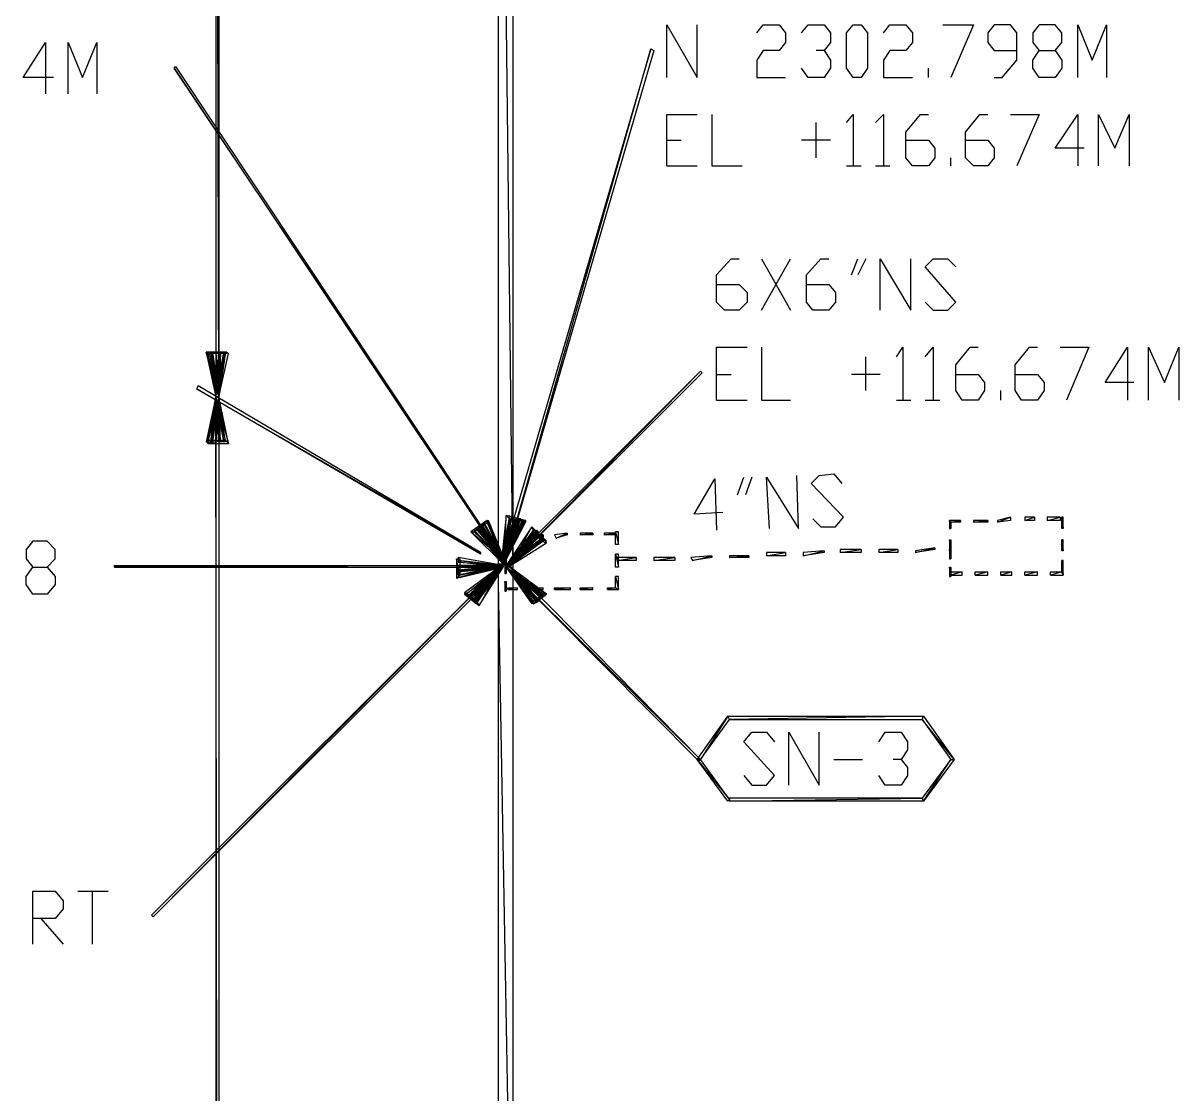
# Model space of a CAD drawing. Header units: millimetres. Extents: x 0 to 741, y 31 to 702.
# Drawn here: x 251.4 to 337.8, y 368.9 to 448.9 of the extents above; entities that cross this region are included whole.
import ezdxf

# ---------------------------------------------------------------- set-up
doc = ezdxf.new("R2010")
doc.units = ezdxf.units.MM
doc.layers.add('DIAGRAM', color=4, linetype='Continuous')

msp = doc.modelspace()

# ---------------------------------------------------------------- linework, layer by layer
at = {"layer": 'DIAGRAM'}
for p, q in [((266.044, 420.98), (265.804, 520.34)), ((265.804, 520.34), (265.804, 420.98)), ((266.044, 420.98), (265.804, 520.34)), ((266.044, 520.34), (266.044, 420.98)), ((288.004, 408.5), (286.924, 502.34)), ((286.924, 502.34), (286.924, 408.5)), ((288.004, 408.5), (286.924, 502.34)), ((288.004, 502.34), (288.004, 408.5)), ((299.524, 444.86), (299.524, 448.82)), ((299.524, 448.82), (301.804, 444.86)), ((301.804, 444.86), (301.804, 448.82)), ((306.244, 448.22), (306.724, 448.82)), ((306.724, 448.82), (307.924, 448.82)), ((307.924, 448.82), (308.404, 448.22)), ((309.604, 448.22), (310.084, 448.82)), ((310.084, 448.82), (311.284, 448.82)), ((311.284, 448.82), (311.764, 448.22)), ((312.964, 448.22), (313.444, 448.82)), ((313.444, 448.82), (314.044, 448.82)), ((314.044, 448.82), (314.524, 448.22)), ((315.724, 448.22), (316.204, 448.82)), ((316.204, 448.82), (317.404, 448.82)), ((317.404, 448.82), (317.884, 448.22)), ((320.164, 448.82), (322.444, 448.82)), ((322.444, 448.82), (320.764, 444.86)), ((324.004, 448.82), (323.524, 448.22)), ((325.204, 448.82), (324.004, 448.82)), ((325.684, 448.22), (325.204, 448.82)), ((327.364, 448.82), (326.884, 448.22)), ((328.564, 448.82), (327.364, 448.82)), ((329.044, 448.22), (328.564, 448.82)), ((330.244, 444.86), (330.244, 448.82)), ((330.244, 448.82), (331.324, 446.18)), ((331.324, 446.18), (332.404, 448.82)), ((332.404, 448.82), (332.404, 444.86)), ((308.404, 448.22), (308.404, 447.5)), ((311.764, 448.22), (311.764, 447.5)), ((312.964, 445.58), (312.964, 448.22)), ((314.524, 448.22), (314.524, 445.58)), ((317.884, 448.22), (317.884, 447.5)), ((323.524, 448.22), (323.524, 447.5)), ((325.684, 446.18), (325.684, 448.22)), ((326.884, 448.22), (326.884, 447.5)), ((329.044, 447.5), (329.044, 448.22)), ((251.404, 444.86), (253.084, 447.5)), ((253.084, 447.5), (253.084, 443.66)), ((254.764, 443.66), (254.764, 447.5)), ((254.764, 447.5), (255.844, 444.86)), ((255.844, 444.86), (256.924, 447.5)), ((256.924, 447.5), (256.924, 443.66)), ((298.324, 447.02), (287.164, 408.74)), ((287.404, 408.62), (298.324, 447.02)), ((287.404, 408.62), (298.324, 447.02)), ((298.564, 446.9), (287.404, 408.62)), ((298.324, 447.02), (298.564, 446.9)), ((306.724, 446.9), (306.244, 446.18)), ((307.924, 446.9), (306.724, 446.9)), ((308.404, 447.5), (307.924, 446.9)), ((311.284, 446.9), (310.684, 446.9)), ((311.764, 447.5), (311.284, 446.9)), ((311.284, 446.9), (311.764, 446.18)), ((316.204, 446.9), (315.724, 446.18)), ((317.404, 446.9), (316.204, 446.9)), ((317.884, 447.5), (317.404, 446.9)), ((323.524, 447.5), (324.004, 446.9)), ((324.004, 446.9), (325.684, 446.9)), ((326.884, 447.5), (327.364, 446.9)), ((326.884, 446.18), (327.364, 446.9)), ((327.364, 446.9), (328.564, 446.9)), ((328.564, 446.9), (329.044, 447.5)), ((328.564, 446.9), (329.044, 446.18)), ((306.244, 446.18), (306.244, 444.86)), ((311.764, 446.18), (311.764, 445.58)), ((315.724, 446.18), (315.724, 444.86)), ((324.604, 444.86), (325.684, 446.18)), ((326.884, 445.58), (326.884, 446.18)), ((329.044, 446.18), (329.044, 445.58)), ((262.684, 445.58), (262.804, 445.7)), ((287.524, 408.5), (262.684, 445.58)), ((262.684, 445.58), (287.404, 408.5)), ((287.524, 408.5), (262.684, 445.58)), ((262.804, 445.7), (287.524, 408.5)), ((310.084, 444.86), (309.604, 445.58)), ((311.764, 445.58), (311.284, 444.86)), ((313.444, 444.86), (312.964, 445.58)), ((314.524, 445.58), (314.044, 444.86)), ((319.084, 444.86), (319.084, 445.58)), ((327.364, 444.86), (326.884, 445.58)), ((329.044, 445.58), (328.564, 444.86)), ((253.684, 444.86), (251.404, 444.86)), ((306.244, 444.86), (308.404, 444.86)), ((311.284, 444.86), (310.084, 444.86)), ((314.044, 444.86), (313.444, 444.86)), ((315.724, 444.86), (317.884, 444.86)), ((324.004, 444.86), (324.604, 444.86)), ((328.564, 444.86), (327.364, 444.86)), ((299.524, 438.26), (299.524, 442.1)), ((299.524, 442.1), (301.804, 442.1)), ((302.884, 442.1), (302.884, 438.26)), ((312.964, 441.5), (313.444, 442.1)), ((313.444, 442.1), (313.444, 438.26)), ((315.124, 441.5), (315.724, 442.1)), ((315.724, 442.1), (315.724, 438.26)), ((317.404, 440.78), (318.484, 442.1)), ((318.484, 442.1), (319.084, 442.1)), ((321.844, 440.78), (322.924, 442.1)), ((322.924, 442.1), (323.524, 442.1)), ((325.204, 442.1), (327.364, 442.1)), ((327.364, 442.1), (325.684, 438.26)), ((328.564, 439.58), (330.244, 442.1)), ((330.244, 442.1), (330.244, 438.26)), ((331.804, 438.26), (331.804, 442.1)), ((331.804, 442.1), (333.004, 439.58)), ((333.004, 439.58), (334.084, 442.1)), ((334.084, 442.1), (334.084, 438.26)), ((310.684, 438.86), (310.684, 441.5)), ((317.404, 438.86), (317.404, 440.78)), ((321.844, 438.86), (321.844, 440.78)), ((299.524, 440.18), (300.604, 440.18)), ((311.764, 440.18), (309.604, 440.18)), ((317.404, 440.18), (319.084, 440.18)), ((319.084, 440.18), (319.564, 439.58)), ((321.844, 440.18), (323.524, 440.18)), ((323.524, 440.18), (324.004, 439.58)), ((319.564, 439.58), (319.564, 438.86)), ((324.004, 439.58), (324.004, 438.86)), ((330.724, 439.58), (328.564, 439.58)), ((299.524, 438.26), (301.804, 438.26)), ((302.884, 438.26), (305.164, 438.26)), ((312.964, 438.26), (314.044, 438.26)), ((315.124, 438.26), (316.204, 438.26)), ((317.884, 438.26), (317.404, 438.86)), ((319.084, 438.26), (317.884, 438.26)), ((319.564, 438.86), (319.084, 438.26)), ((320.764, 438.26), (320.764, 438.86)), ((322.444, 438.26), (321.844, 438.86)), ((323.524, 438.26), (322.444, 438.26)), ((324.004, 438.86), (323.524, 438.26)), ((303.244, 430.1), (304.324, 431.3)), ((304.324, 431.3), (304.924, 431.3)), ((306.604, 427.46), (308.764, 431.3)), ((306.604, 431.3), (308.764, 427.46)), ((309.964, 430.1), (311.044, 431.3)), ((311.044, 431.3), (311.644, 431.3)), ((313.324, 430.1), (313.804, 431.3)), ((314.404, 431.3), (313.804, 430.1)), ((315.484, 427.46), (315.484, 431.3)), ((315.484, 431.3), (317.764, 427.46)), ((317.764, 427.46), (317.764, 431.3)), ((318.844, 430.7), (319.444, 431.3)), ((319.444, 431.3), (320.524, 431.3)), ((320.524, 431.3), (321.124, 430.7)), ((321.124, 428.06), (318.844, 430.7)), ((303.244, 428.06), (303.244, 430.1)), ((309.964, 428.06), (309.964, 430.1)), ((303.244, 429.38), (304.924, 429.38)), ((304.924, 429.38), (305.524, 428.78)), ((305.524, 428.78), (305.524, 428.06)), ((309.964, 429.38), (311.644, 429.38)), ((311.644, 429.38), (312.124, 428.78)), ((312.124, 428.78), (312.124, 428.06)), ((303.844, 427.46), (303.244, 428.06)), ((305.524, 428.06), (304.924, 427.46)), ((310.444, 427.46), (309.964, 428.06)), ((312.124, 428.06), (311.644, 427.46)), ((318.844, 428.06), (319.444, 427.46)), ((320.524, 427.46), (321.124, 428.06)), ((304.924, 427.46), (303.844, 427.46)), ((311.644, 427.46), (310.444, 427.46)), ((319.444, 427.46), (320.524, 427.46)), ((266.044, 420.98), (265.084, 424.34)), ((265.084, 424.34), (265.804, 420.98)), ((266.044, 420.98), (265.084, 424.34)), ((265.084, 424.34), (265.324, 424.22)), ((265.084, 424.34), (265.324, 424.22)), ((266.644, 424.34), (265.084, 424.34)), ((265.204, 424.22), (265.444, 424.34)), ((265.324, 424.22), (266.644, 424.34)), ((265.324, 424.22), (266.644, 424.34)), ((265.444, 424.34), (266.044, 420.98)), ((266.044, 420.98), (265.444, 424.34)), ((265.444, 424.34), (265.804, 420.98)), ((266.044, 420.98), (265.444, 424.34)), ((265.444, 424.34), (265.564, 424.34)), ((265.564, 424.34), (266.044, 420.98)), ((266.044, 420.98), (265.564, 424.34)), ((265.564, 424.34), (265.804, 420.98)), ((266.044, 420.98), (265.564, 424.34)), ((265.564, 424.34), (265.804, 424.34)), ((265.804, 420.98), (266.524, 424.34)), ((265.804, 420.98), (266.404, 424.34)), ((265.804, 420.98), (266.164, 424.34)), ((265.804, 420.98), (266.044, 424.34)), ((265.804, 424.34), (266.044, 420.98)), ((266.524, 424.34), (266.044, 420.98)), ((266.524, 424.34), (266.044, 420.98)), ((266.404, 424.34), (266.044, 420.98)), ((266.404, 424.34), (266.044, 420.98)), ((266.164, 424.34), (266.044, 420.98)), ((266.044, 420.98), (266.404, 424.34)), ((266.164, 424.34), (266.044, 420.98)), ((266.164, 424.34), (266.044, 424.34)), ((266.044, 424.34), (266.044, 420.98)), ((266.044, 420.98), (266.164, 424.34)), ((266.044, 424.34), (266.044, 420.98)), ((266.404, 424.34), (266.164, 424.34)), ((266.524, 424.22), (266.404, 424.34)), ((266.764, 424.22), (266.524, 424.34)), ((266.644, 424.34), (266.644, 424.22)), ((303.244, 420.74), (303.244, 424.7)), ((303.244, 424.7), (305.524, 424.7)), ((306.604, 424.7), (306.604, 420.74)), ((316.684, 423.98), (317.164, 424.7)), ((317.164, 424.7), (317.164, 420.74)), ((318.844, 423.98), (319.444, 424.7)), ((319.444, 424.7), (319.444, 420.74)), ((321.124, 423.38), (322.204, 424.7)), ((322.204, 424.7), (322.804, 424.7)), ((325.564, 423.38), (326.644, 424.7)), ((326.644, 424.7), (327.244, 424.7)), ((328.924, 424.7), (331.084, 424.7)), ((331.084, 424.7), (329.404, 420.74)), ((332.284, 422.06), (333.964, 424.7)), ((333.964, 424.7), (333.964, 420.74)), ((335.524, 420.74), (335.524, 424.7)), ((335.524, 424.7), (336.724, 422.06)), ((336.724, 422.06), (337.804, 424.7)), ((337.804, 424.7), (337.804, 420.74)), ((266.044, 420.98), (265.204, 424.22)), ((265.204, 424.22), (265.804, 420.98)), ((266.044, 420.98), (265.204, 424.22)), ((265.324, 424.22), (266.044, 420.98)), ((266.644, 424.22), (265.324, 424.22)), ((266.044, 420.98), (266.764, 424.22)), ((266.044, 420.98), (266.524, 424.22)), ((314.404, 421.46), (314.404, 423.98)), ((321.124, 421.46), (321.124, 423.38)), ((325.564, 421.46), (325.564, 423.38)), ((302.044, 422.9), (287.524, 408.38)), ((287.644, 408.26), (302.044, 422.9)), ((287.644, 408.26), (302.044, 422.9)), ((302.164, 422.78), (287.644, 408.26)), ((302.044, 422.9), (302.164, 422.78)), ((303.244, 422.66), (304.324, 422.66)), ((315.484, 422.66), (313.324, 422.66)), ((321.124, 422.66), (322.804, 422.66)), ((322.804, 422.66), (323.284, 422.06)), ((325.564, 422.66), (327.244, 422.66)), ((327.244, 422.66), (327.724, 422.06)), ((264.484, 421.82), (264.364, 421.58)), ((285.604, 409.34), (264.484, 421.82)), ((323.284, 422.06), (323.284, 421.46)), ((327.724, 422.06), (327.724, 421.46)), ((334.444, 422.06), (332.284, 422.06)), ((264.364, 421.58), (285.604, 409.34)), ((264.364, 421.58), (285.604, 409.34)), ((285.604, 409.22), (264.364, 421.58)), ((265.804, 420.98), (265.084, 417.62)), ((265.204, 417.62), (265.804, 420.98)), ((265.204, 417.62), (265.804, 420.98)), ((266.044, 420.98), (265.204, 417.62)), ((265.804, 420.98), (265.204, 417.62)), ((265.444, 417.62), (265.804, 420.98)), ((265.444, 417.62), (265.804, 420.98)), ((266.044, 420.98), (265.444, 417.62)), ((265.804, 420.98), (265.444, 417.62)), ((265.564, 417.62), (265.804, 420.98)), ((265.564, 417.62), (265.804, 420.98)), ((266.044, 420.98), (265.564, 417.62)), ((265.804, 420.98), (265.564, 417.62)), ((265.804, 420.98), (266.044, 420.98)), ((266.044, 420.98), (265.804, 420.98)), ((265.804, 420.98), (266.764, 417.5)), ((265.804, 420.98), (266.764, 417.5)), ((266.524, 417.74), (265.804, 420.98)), ((265.804, 420.98), (266.044, 420.98)), ((266.044, 420.98), (265.804, 420.98)), ((265.804, 420.98), (266.524, 417.62)), ((265.804, 420.98), (266.524, 417.62)), ((266.404, 417.62), (265.804, 420.98)), ((265.804, 420.98), (266.044, 420.98)), ((266.044, 420.98), (265.804, 420.98)), ((265.804, 420.98), (266.404, 417.62)), ((265.804, 420.98), (266.404, 417.62)), ((266.164, 417.62), (265.804, 420.98)), ((265.804, 417.62), (265.804, 420.98)), ((265.804, 417.62), (265.804, 420.98)), ((265.804, 420.98), (266.044, 420.98)), ((266.044, 420.98), (265.804, 417.62)), ((266.044, 420.98), (265.804, 420.98)), ((265.804, 420.98), (266.164, 417.62)), ((265.804, 420.98), (266.164, 417.62)), ((266.044, 417.62), (265.804, 420.98)), ((266.044, 260.18), (265.804, 420.98)), ((265.804, 420.98), (265.804, 260.18)), ((266.044, 260.18), (265.804, 420.98)), ((265.804, 420.98), (266.044, 420.98)), ((266.044, 420.98), (265.804, 420.98)), ((265.804, 420.98), (266.044, 420.98)), ((266.044, 420.98), (265.804, 420.98)), ((265.804, 420.98), (266.044, 420.98)), ((266.044, 420.98), (265.804, 420.98)), ((265.804, 420.98), (266.044, 420.98)), ((266.044, 420.98), (265.804, 420.98)), ((265.804, 420.98), (266.044, 420.98)), ((265.804, 420.98), (266.044, 420.98)), ((266.764, 417.5), (266.044, 420.98)), ((266.524, 417.62), (266.044, 420.98)), ((266.404, 417.62), (266.044, 420.98)), ((266.164, 417.62), (266.044, 420.98)), ((266.044, 420.98), (266.044, 260.18)), ((321.604, 420.74), (321.124, 421.46)), ((323.284, 421.46), (322.804, 420.74)), ((324.484, 420.74), (324.484, 421.46)), ((326.044, 420.74), (325.564, 421.46)), ((327.724, 421.46), (327.244, 420.74)), ((303.244, 420.74), (305.524, 420.74)), ((306.604, 420.74), (308.764, 420.74)), ((316.684, 420.74), (317.764, 420.74)), ((318.844, 420.74), (319.924, 420.74)), ((322.804, 420.74), (321.604, 420.74)), ((327.244, 420.74), (326.044, 420.74)), ((265.084, 417.62), (265.204, 417.62)), ((266.524, 417.74), (265.204, 417.5)), ((266.524, 417.74), (265.204, 417.5)), ((265.204, 417.5), (265.204, 417.74)), ((265.204, 417.74), (266.524, 417.74)), ((265.204, 417.62), (265.444, 417.62)), ((265.204, 417.5), (266.764, 417.5)), ((265.444, 417.62), (265.564, 417.62)), ((265.564, 417.62), (265.804, 417.62)), ((266.164, 417.62), (266.044, 417.62)), ((266.404, 417.62), (266.164, 417.62)), ((266.524, 417.62), (266.404, 417.62)), ((266.764, 417.5), (266.524, 417.74)), ((266.764, 417.5), (266.524, 417.74)), ((301.564, 412.22), (303.124, 414.86)), ((303.124, 414.86), (303.244, 411.02)), ((304.804, 413.66), (305.284, 414.98)), ((305.884, 414.98), (305.404, 413.66)), ((307.204, 411.14), (306.964, 414.98)), ((306.964, 414.98), (309.364, 411.14)), ((309.364, 411.14), (309.244, 415.1)), ((310.324, 414.5), (310.924, 415.1)), ((310.924, 415.1), (312.004, 415.22)), ((312.004, 415.22), (312.604, 414.5)), ((312.724, 411.98), (310.324, 414.5)), ((303.724, 412.34), (301.564, 412.22)), ((286.084, 411.74), (284.884, 410.9)), ((285.124, 410.9), (286.084, 411.74)), ((285.124, 410.9), (286.084, 411.74)), ((286.204, 411.62), (285.124, 410.9)), ((285.844, 411.5), (285.724, 411.38)), ((285.724, 411.38), (287.524, 408.5)), ((285.724, 411.38), (287.524, 408.5)), ((287.404, 408.5), (285.724, 411.38)), ((286.084, 411.74), (285.844, 411.62)), ((285.844, 411.62), (287.524, 408.5)), ((285.844, 411.62), (287.524, 408.5)), ((287.404, 408.5), (285.844, 411.62)), ((287.524, 408.5), (285.844, 411.5)), ((286.204, 411.74), (286.084, 411.62)), ((286.084, 411.74), (286.204, 411.62)), ((286.204, 411.74), (286.084, 411.62)), ((287.524, 408.5), (286.084, 411.74)), ((286.084, 411.62), (287.524, 408.5)), ((286.084, 411.62), (287.524, 408.5)), ((287.404, 408.5), (286.084, 411.62)), ((286.084, 411.62), (287.524, 408.5)), ((286.084, 411.62), (287.524, 408.5)), ((287.404, 408.5), (286.084, 411.62)), ((287.524, 408.5), (286.204, 411.74)), ((287.524, 408.5), (286.204, 411.74)), ((287.524, 412.1), (287.164, 408.74)), ((287.764, 412.1), (287.164, 408.74)), ((287.764, 412.1), (287.164, 408.74)), ((287.164, 408.74), (288.484, 411.86)), ((287.164, 408.74), (288.244, 411.86)), ((287.884, 411.86), (287.164, 408.74)), ((287.164, 408.74), (288.844, 411.74)), ((287.164, 408.74), (288.724, 411.74)), ((287.404, 408.62), (287.524, 412.1)), ((287.404, 408.62), (287.524, 412.1)), ((287.404, 408.62), (287.764, 412.1)), ((287.404, 408.62), (287.764, 412.1)), ((287.404, 408.62), (287.764, 412.1)), ((287.404, 408.62), (287.764, 412.1)), ((287.884, 411.98), (287.404, 408.62)), ((287.884, 411.98), (287.404, 408.62)), ((287.764, 411.86), (287.404, 408.62)), ((288.484, 411.86), (287.404, 408.62)), ((287.404, 408.62), (288.604, 411.86)), ((288.484, 411.86), (287.404, 408.62)), ((288.244, 411.86), (287.404, 408.62)), ((287.404, 408.62), (288.484, 411.86)), ((288.244, 411.86), (287.404, 408.62)), ((287.404, 408.62), (287.884, 411.86)), ((287.404, 408.62), (287.884, 411.86)), ((288.124, 411.86), (287.404, 408.62)), ((288.844, 411.74), (287.404, 408.62)), ((288.844, 411.74), (287.404, 408.62)), ((288.724, 411.74), (287.404, 408.62)), ((288.724, 411.74), (287.404, 408.62)), ((287.404, 408.62), (288.964, 411.62)), ((287.404, 408.62), (288.844, 411.62)), ((287.524, 412.1), (287.764, 411.86)), ((287.524, 412.1), (287.764, 411.86)), ((288.964, 411.74), (287.524, 412.1)), ((287.764, 412.1), (287.884, 411.98)), ((287.764, 412.1), (287.884, 411.98)), ((287.764, 411.86), (288.964, 411.74)), ((287.764, 411.86), (288.964, 411.74)), ((288.964, 411.62), (287.764, 411.86)), ((287.884, 411.86), (288.124, 411.86)), ((288.484, 411.86), (288.244, 411.86)), ((288.604, 411.86), (288.484, 411.86)), ((288.844, 411.62), (288.724, 411.74)), ((288.964, 411.62), (288.844, 411.74)), ((288.964, 411.74), (288.964, 411.62)), ((310.444, 411.86), (311.044, 411.26)), ((312.124, 411.26), (312.724, 411.98)), ((320.764, 411.14), (320.644, 411.74)), ((320.644, 411.74), (320.644, 411.14)), ((320.764, 411.14), (320.644, 411.74)), ((320.644, 411.74), (320.764, 411.62)), ((320.644, 411.74), (320.764, 411.62)), ((321.484, 411.74), (320.644, 411.74)), ((320.764, 411.62), (321.484, 411.74)), ((320.764, 411.62), (321.484, 411.74)), ((320.764, 411.62), (320.764, 411.14)), ((321.484, 411.62), (320.764, 411.62)), ((321.484, 411.74), (321.484, 411.62)), ((322.444, 411.74), (322.444, 411.62)), ((322.444, 411.62), (323.524, 411.74)), ((323.524, 411.74), (322.444, 411.74)), ((322.444, 411.62), (323.524, 411.74)), ((323.524, 411.62), (322.444, 411.62)), ((323.524, 411.74), (323.524, 411.62)), ((324.244, 411.62), (325.204, 411.98)), ((325.204, 411.98), (324.244, 411.74)), ((324.244, 411.62), (325.204, 411.98)), ((324.244, 411.74), (324.244, 411.62)), ((325.204, 411.74), (324.244, 411.62)), ((325.204, 411.98), (325.204, 411.74)), ((326.284, 411.98), (326.284, 411.74)), ((326.284, 411.74), (327.004, 411.98)), ((327.004, 411.98), (326.284, 411.98)), ((326.284, 411.74), (327.004, 411.98)), ((327.004, 411.74), (326.284, 411.74)), ((327.004, 411.98), (327.004, 411.74)), ((327.964, 411.98), (327.964, 411.74)), ((327.964, 411.74), (328.924, 411.98)), ((328.924, 411.98), (327.964, 411.98)), ((327.964, 411.74), (328.924, 411.98)), ((328.924, 411.74), (327.964, 411.74)), ((328.924, 411.98), (328.924, 411.74)), ((329.164, 411.98), (329.044, 411.98)), ((329.044, 411.98), (329.164, 411.14)), ((329.044, 411.98), (329.164, 411.14)), ((329.044, 411.14), (329.044, 411.98)), ((329.164, 411.14), (329.164, 411.98)), ((287.524, 408.62), (284.884, 410.9)), ((284.884, 410.9), (287.404, 408.38)), ((287.524, 408.62), (284.884, 410.9)), ((284.884, 410.9), (285.124, 410.9)), ((284.884, 410.9), (285.124, 410.9)), ((285.124, 411.02), (285.244, 411.14)), ((287.524, 408.5), (285.124, 411.02)), ((285.124, 411.02), (287.404, 408.38)), ((287.524, 408.5), (285.124, 411.02)), ((285.124, 410.9), (287.524, 408.62)), ((285.244, 411.14), (287.524, 408.5)), ((285.364, 411.02), (285.484, 411.14)), ((287.524, 408.5), (285.364, 411.02)), ((285.364, 411.02), (287.404, 408.5)), ((287.524, 408.5), (285.364, 411.02)), ((285.484, 411.14), (287.524, 408.5)), ((285.484, 411.02), (285.724, 411.14)), ((287.524, 408.5), (285.484, 411.02)), ((285.484, 411.02), (287.404, 408.5)), ((287.524, 408.5), (285.484, 411.02)), ((285.724, 411.14), (287.524, 408.5)), ((287.524, 409.94), (287.404, 410.66)), ((287.404, 410.66), (287.404, 409.94)), ((287.524, 409.94), (287.404, 410.66)), ((287.404, 410.66), (287.524, 410.42)), ((287.404, 410.66), (287.524, 410.42)), ((288.364, 410.66), (287.404, 410.66)), ((289.444, 411.26), (287.524, 408.38)), ((289.564, 411.02), (287.524, 408.38)), ((289.804, 411.02), (287.524, 408.38)), ((289.804, 410.78), (287.524, 408.38)), ((287.524, 408.38), (290.164, 410.66)), ((287.524, 408.38), (290.044, 410.66)), ((287.524, 410.42), (288.364, 410.66)), ((287.524, 410.42), (288.364, 410.66)), ((287.524, 408.38), (290.164, 410.42)), ((287.524, 410.42), (287.524, 409.94)), ((288.364, 410.42), (287.524, 410.42)), ((290.164, 410.66), (287.644, 408.26)), ((290.164, 410.66), (287.644, 408.26)), ((290.044, 410.66), (287.644, 408.26)), ((290.044, 410.66), (287.644, 408.26)), ((290.164, 410.42), (287.644, 408.26)), ((290.164, 410.42), (287.644, 408.26)), ((287.644, 408.26), (290.284, 410.42)), ((287.644, 408.26), (290.164, 410.42)), ((287.764, 408.26), (289.444, 411.26)), ((287.764, 408.26), (289.444, 411.26)), ((287.764, 408.26), (289.564, 411.02)), ((287.764, 408.26), (289.564, 411.02)), ((287.764, 408.26), (289.804, 411.02)), ((287.764, 408.26), (289.804, 411.02)), ((289.564, 410.9), (287.764, 408.26)), ((289.804, 410.9), (287.764, 408.26)), ((289.924, 410.9), (287.764, 408.26)), ((287.764, 408.26), (289.804, 410.78)), ((287.764, 408.26), (289.804, 410.78)), ((289.924, 410.66), (287.764, 408.26)), ((288.364, 410.66), (288.364, 410.42)), ((289.324, 410.66), (289.324, 410.42)), ((289.324, 410.42), (290.284, 410.66)), ((290.284, 410.66), (289.324, 410.66)), ((289.324, 410.42), (290.284, 410.66)), ((290.284, 410.42), (289.324, 410.42)), ((289.444, 411.26), (289.564, 410.9)), ((289.444, 411.26), (289.564, 410.9)), ((290.524, 410.18), (289.444, 411.26)), ((289.564, 411.02), (289.804, 410.9)), ((289.564, 410.9), (290.524, 410.18)), ((289.564, 410.9), (290.524, 410.18)), ((290.404, 410.06), (289.564, 410.9)), ((289.804, 411.02), (289.924, 410.9)), ((289.804, 410.78), (289.924, 410.66)), ((290.164, 410.42), (290.044, 410.66)), ((290.284, 410.42), (290.164, 410.66)), ((290.284, 410.3), (290.164, 410.42)), ((290.284, 410.66), (290.284, 410.42)), ((292.084, 410.78), (291.124, 410.66)), ((291.124, 410.66), (291.244, 410.42)), ((291.244, 410.42), (292.084, 410.78)), ((291.244, 410.42), (292.084, 410.78)), ((292.084, 410.66), (291.244, 410.42)), ((292.084, 410.78), (292.084, 410.66)), ((293.044, 410.78), (293.044, 410.66)), ((293.044, 410.66), (294.004, 410.78)), ((294.004, 410.78), (293.044, 410.78)), ((293.044, 410.66), (294.004, 410.78)), ((294.004, 410.66), (293.044, 410.66)), ((294.004, 410.78), (294.004, 410.66)), ((294.844, 410.78), (294.844, 410.66)), ((294.844, 410.66), (295.684, 410.78)), ((295.684, 410.78), (294.844, 410.78)), ((294.844, 410.66), (295.684, 410.78)), ((295.684, 410.66), (294.844, 410.66)), ((295.924, 410.9), (295.684, 410.9)), ((295.684, 410.9), (295.924, 409.94)), ((295.684, 410.9), (295.924, 409.94)), ((295.684, 409.94), (295.684, 410.9)), ((295.684, 410.78), (295.684, 410.66)), ((295.924, 409.94), (295.924, 410.9)), ((311.044, 411.26), (312.124, 411.26)), ((320.644, 411.14), (320.764, 411.14)), ((329.164, 411.14), (329.044, 411.14)), ((252.124, 410.18), (251.644, 409.58)), ((251.644, 409.58), (251.644, 408.86)), ((253.204, 410.18), (252.124, 410.18)), ((253.804, 409.58), (253.204, 410.18)), ((253.804, 408.86), (253.804, 409.58)), ((287.404, 409.94), (287.524, 409.94)), ((290.404, 410.3), (287.644, 408.26)), ((290.404, 410.3), (287.644, 408.26)), ((287.644, 408.38), (290.404, 410.3)), ((287.644, 408.26), (290.284, 410.3)), ((287.644, 408.26), (290.524, 410.06)), ((290.524, 410.06), (290.404, 410.3)), ((290.524, 410.18), (290.404, 410.06)), ((295.924, 409.94), (295.684, 409.94)), ((312.484, 409.58), (312.484, 409.34)), ((312.484, 409.34), (314.044, 409.58)), ((314.044, 409.58), (312.484, 409.58)), ((312.484, 409.34), (314.044, 409.58)), ((314.044, 409.58), (314.044, 409.34)), ((315.364, 409.58), (315.364, 409.34)), ((315.364, 409.34), (316.804, 409.58)), ((316.804, 409.58), (315.364, 409.58)), ((315.364, 409.34), (316.804, 409.58)), ((316.804, 409.58), (316.804, 409.34)), ((318.124, 409.34), (319.564, 409.7)), ((319.564, 409.7), (318.124, 409.46)), ((318.124, 409.34), (319.564, 409.7)), ((319.564, 409.58), (318.124, 409.34)), ((319.564, 409.7), (319.564, 409.58)), ((320.764, 409.58), (320.644, 410.3)), ((320.644, 410.3), (320.644, 409.58)), ((320.764, 409.58), (320.644, 410.3)), ((320.644, 410.3), (320.764, 410.3)), ((320.644, 409.58), (320.764, 409.58)), ((320.764, 408.86), (320.644, 409.58)), ((320.644, 409.58), (320.644, 408.86)), ((320.764, 408.86), (320.644, 409.58)), ((320.644, 409.58), (320.764, 409.58)), ((320.764, 410.3), (320.764, 409.58)), ((320.764, 409.58), (320.764, 408.86)), ((328.924, 409.94), (328.924, 409.94)), ((329.164, 410.3), (329.044, 410.3)), ((329.044, 410.3), (329.164, 409.46)), ((329.044, 410.3), (329.164, 409.46)), ((329.044, 409.46), (329.044, 410.3)), ((329.164, 409.46), (329.164, 410.3)), ((251.644, 408.86), (252.124, 408.26)), ((253.204, 408.26), (253.804, 408.86)), ((284.044, 407.66), (283.804, 408.86)), ((283.804, 408.86), (283.804, 407.42)), ((284.044, 407.66), (283.804, 408.86)), ((283.804, 408.86), (284.044, 408.86)), ((283.924, 408.98), (283.924, 408.74)), ((287.284, 408.38), (283.924, 408.98)), ((283.924, 408.98), (283.924, 408.74)), ((287.284, 408.38), (283.924, 408.98)), ((283.924, 408.74), (287.284, 408.38)), ((283.924, 408.74), (287.284, 408.38)), ((287.284, 408.26), (283.924, 408.74)), ((283.924, 408.74), (287.284, 408.38)), ((283.924, 408.74), (287.284, 408.38)), ((287.284, 408.26), (283.924, 408.74)), ((283.924, 408.74), (283.924, 408.62)), ((287.284, 408.38), (283.924, 408.74)), ((284.044, 408.86), (284.044, 407.66)), ((285.604, 409.34), (285.604, 409.22)), ((287.404, 408.62), (287.164, 408.74)), ((287.164, 408.74), (287.404, 408.62)), ((287.404, 408.62), (287.164, 408.74)), ((287.164, 408.74), (287.404, 408.62)), ((287.404, 408.62), (287.164, 408.74)), ((287.164, 408.74), (287.404, 408.62)), ((287.404, 408.62), (287.164, 408.74)), ((287.164, 408.74), (287.404, 408.62)), ((287.164, 408.74), (287.404, 408.62)), ((287.524, 408.5), (287.404, 409.22)), ((287.404, 409.22), (287.404, 408.5)), ((287.524, 408.5), (287.404, 409.22)), ((287.404, 409.22), (287.524, 409.22)), ((287.524, 409.22), (287.524, 408.5)), ((295.924, 409.22), (295.684, 409.22)), ((295.684, 409.22), (295.924, 408.26)), ((295.684, 409.22), (295.924, 408.26)), ((295.684, 408.26), (295.684, 409.22)), ((295.804, 408.98), (295.804, 408.74)), ((295.804, 408.74), (297.244, 408.98)), ((297.244, 408.98), (295.804, 408.98)), ((295.804, 408.74), (297.244, 408.98)), ((297.244, 408.74), (295.804, 408.74)), ((295.924, 408.26), (295.924, 409.22)), ((297.244, 408.98), (297.244, 408.74)), ((298.564, 408.98), (298.564, 408.74)), ((298.564, 408.74), (300.124, 408.98)), ((300.124, 408.98), (298.564, 408.98)), ((298.564, 408.74), (300.124, 408.98)), ((300.124, 408.74), (298.564, 408.74)), ((300.124, 408.98), (300.124, 408.74)), ((302.884, 409.1), (301.324, 408.98)), ((301.324, 408.98), (301.444, 408.74)), ((301.444, 408.74), (302.884, 409.1)), ((301.444, 408.74), (302.884, 409.1)), ((302.884, 408.98), (301.444, 408.74)), ((302.884, 409.1), (302.884, 408.98)), ((304.204, 409.1), (304.204, 408.98)), ((304.204, 408.98), (305.644, 409.1)), ((305.644, 409.1), (304.204, 409.1)), ((304.204, 408.98), (305.644, 409.1)), ((305.644, 408.98), (304.204, 408.98)), ((305.644, 409.1), (305.644, 408.98)), ((306.964, 409.34), (306.964, 409.1)), ((306.964, 409.1), (308.404, 409.34)), ((308.404, 409.34), (306.964, 409.34)), ((306.964, 409.1), (308.404, 409.34)), ((308.404, 409.1), (306.964, 409.1)), ((308.404, 409.34), (308.404, 409.1)), ((309.724, 409.1), (311.284, 409.46)), ((311.284, 409.46), (309.724, 409.34)), ((309.724, 409.1), (311.284, 409.46)), ((309.724, 409.34), (309.724, 409.1)), ((311.284, 409.34), (309.724, 409.1)), ((311.284, 409.46), (311.284, 409.34)), ((314.044, 409.34), (312.484, 409.34)), ((316.804, 409.34), (315.364, 409.34)), ((318.124, 409.46), (318.124, 409.34)), ((320.644, 408.86), (320.764, 408.86)), ((329.164, 409.46), (329.044, 409.46)), ((329.164, 408.74), (329.044, 408.74)), ((329.044, 408.74), (329.164, 407.66)), ((329.044, 408.74), (329.164, 407.66)), ((329.044, 407.9), (329.044, 408.74)), ((329.164, 407.66), (329.164, 408.74)), ((251.644, 407.54), (252.124, 408.26)), ((252.124, 408.26), (253.204, 408.26)), ((253.204, 408.26), (253.804, 407.54)), ((287.284, 408.38), (258.244, 408.26)), ((287.284, 408.38), (258.244, 408.26)), ((258.244, 408.26), (258.244, 408.38)), ((258.244, 408.38), (287.284, 408.38)), ((258.244, 408.26), (287.284, 408.26)), ((261.004, 382.22), (287.164, 408.38)), ((287.164, 408.38), (261.124, 382.1)), ((287.164, 408.38), (261.124, 382.1)), ((261.124, 382.1), (287.284, 408.26)), ((287.284, 408.38), (283.804, 407.42)), ((287.284, 408.38), (283.804, 407.42)), ((283.804, 407.42), (287.284, 408.26)), ((283.924, 408.62), (287.284, 408.38)), ((283.924, 408.62), (287.284, 408.38)), ((287.284, 408.26), (283.924, 408.62)), ((287.284, 408.38), (283.924, 407.66)), ((287.284, 408.38), (283.924, 407.66)), ((283.924, 407.9), (287.284, 408.38)), ((287.284, 408.38), (283.924, 407.9)), ((287.284, 408.38), (283.924, 407.9)), ((283.924, 408.02), (287.284, 408.38)), ((283.924, 408.38), (283.924, 408.26)), ((283.924, 408.26), (287.284, 408.38)), ((287.284, 408.38), (283.924, 408.38)), ((283.924, 408.26), (287.284, 408.38)), ((287.284, 408.38), (283.924, 408.02)), ((287.284, 408.38), (283.924, 408.02)), ((283.924, 408.26), (287.284, 408.38)), ((283.924, 407.66), (287.284, 408.26)), ((283.924, 407.9), (287.284, 408.26)), ((287.284, 408.26), (283.924, 408.26)), ((283.924, 408.02), (287.284, 408.26)), ((283.924, 408.02), (283.924, 408.26)), ((283.924, 407.9), (283.924, 408.02)), ((283.924, 407.66), (283.924, 407.9)), ((284.044, 407.66), (287.284, 408.38)), ((287.164, 408.38), (284.404, 406.34)), ((284.524, 406.22), (287.164, 408.38)), ((284.524, 406.22), (287.164, 408.38)), ((287.284, 408.26), (284.524, 406.22)), ((287.164, 408.38), (284.644, 406.1)), ((284.764, 405.98), (287.164, 408.38)), ((284.764, 405.98), (287.164, 408.38)), ((287.164, 408.38), (284.764, 406.1)), ((287.164, 408.38), (284.764, 406.1)), ((287.284, 408.26), (284.764, 405.98)), ((284.884, 405.98), (287.164, 408.38)), ((284.884, 405.98), (287.164, 408.38)), ((284.884, 405.98), (287.164, 408.38)), ((284.884, 405.98), (287.164, 408.38)), ((287.284, 408.26), (284.884, 405.98)), ((287.284, 408.26), (284.884, 405.98)), ((285.004, 405.74), (287.164, 408.38)), ((285.124, 405.62), (287.164, 408.38)), ((285.124, 405.74), (287.164, 408.38)), ((287.164, 408.38), (285.124, 405.62)), ((287.164, 408.38), (285.124, 405.62)), ((285.124, 405.62), (287.284, 408.26)), ((287.164, 408.38), (285.244, 405.5)), ((287.164, 408.38), (285.244, 405.5)), ((287.164, 408.38), (285.244, 405.62)), ((287.164, 408.38), (285.244, 405.62)), ((285.244, 405.5), (287.284, 408.26)), ((285.244, 405.62), (287.284, 408.26)), ((285.364, 405.62), (287.164, 408.38)), ((287.164, 408.38), (285.484, 405.38)), ((287.164, 408.38), (285.484, 405.38)), ((285.484, 405.38), (287.284, 408.26)), ((288.004, 348.14), (286.924, 408.5)), ((286.924, 408.5), (286.924, 348.14)), ((288.004, 348.14), (286.924, 408.5)), ((286.924, 408.5), (288.004, 408.5)), ((286.924, 408.5), (288.004, 408.5)), ((287.164, 408.38), (287.284, 408.26)), ((287.284, 408.26), (287.164, 408.38)), ((287.164, 408.38), (287.284, 408.26)), ((287.284, 408.26), (287.164, 408.38)), ((287.164, 408.38), (287.284, 408.26)), ((287.284, 408.26), (287.164, 408.38)), ((287.164, 408.38), (287.284, 408.26)), ((287.284, 408.26), (287.164, 408.38)), ((287.284, 408.26), (287.164, 408.38)), ((287.284, 408.38), (287.284, 408.26)), ((287.284, 408.26), (287.284, 408.38)), ((287.284, 408.38), (287.284, 408.26)), ((287.284, 408.26), (287.284, 408.38)), ((287.284, 408.38), (287.284, 408.26)), ((287.284, 408.26), (287.284, 408.38)), ((287.284, 408.38), (287.284, 408.26)), ((287.284, 408.26), (287.284, 408.38)), ((287.284, 408.26), (287.284, 408.38)), ((287.404, 408.38), (287.524, 408.62)), ((287.404, 408.5), (287.524, 408.5)), ((287.524, 407.78), (287.404, 408.5)), ((287.404, 408.5), (287.404, 407.78)), ((287.524, 407.78), (287.404, 408.5)), ((287.404, 408.5), (287.524, 408.5)), ((287.524, 408.5), (287.404, 408.5)), ((287.524, 408.5), (287.404, 408.5)), ((287.404, 408.38), (287.524, 408.5)), ((287.524, 408.5), (287.404, 408.5)), ((287.404, 408.5), (287.524, 408.5)), ((287.524, 408.5), (287.404, 408.5)), ((287.404, 408.5), (287.524, 408.5)), ((287.404, 408.5), (287.524, 408.5)), ((287.524, 408.5), (287.524, 407.78)), ((287.524, 408.38), (287.764, 408.26)), ((287.644, 408.26), (287.524, 408.38)), ((287.524, 408.38), (287.764, 408.26)), ((287.644, 408.26), (287.524, 408.38)), ((287.524, 408.38), (287.764, 408.26)), ((287.644, 408.26), (287.524, 408.38)), ((287.524, 408.38), (287.764, 408.26)), ((287.524, 408.38), (287.644, 408.26)), ((287.524, 408.26), (287.764, 408.38)), ((287.644, 408.38), (287.524, 408.26)), ((287.524, 408.26), (287.764, 408.38)), ((287.644, 408.38), (287.524, 408.26)), ((287.524, 408.26), (287.764, 408.38)), ((287.644, 408.38), (287.524, 408.26)), ((287.524, 408.26), (287.764, 408.38)), ((287.644, 408.38), (287.524, 408.26)), ((287.764, 408.38), (287.524, 408.26)), ((289.564, 405.62), (287.524, 408.26)), ((287.524, 408.26), (289.444, 405.5)), ((289.564, 405.62), (287.524, 408.26)), ((287.524, 408.26), (290.524, 406.22)), ((287.524, 408.26), (290.524, 406.22)), ((290.284, 406.22), (287.524, 408.26)), ((289.804, 405.62), (287.524, 408.26)), ((287.524, 408.26), (289.564, 405.5)), ((289.804, 405.62), (287.524, 408.26)), ((287.524, 408.26), (290.284, 406.1)), ((287.524, 408.26), (290.284, 406.1)), ((290.164, 405.98), (287.524, 408.26)), ((289.924, 405.74), (287.524, 408.26)), ((287.524, 408.26), (289.804, 405.62)), ((289.924, 405.74), (287.524, 408.26)), ((287.524, 408.26), (290.284, 406.1)), ((287.524, 408.26), (290.284, 406.1)), ((290.164, 405.98), (287.524, 408.26)), ((289.924, 405.74), (287.524, 408.26)), ((287.524, 408.26), (289.804, 405.62)), ((289.924, 405.74), (287.524, 408.26)), ((287.524, 408.26), (290.164, 406.1)), ((287.524, 408.26), (290.164, 406.1)), ((290.044, 405.98), (287.524, 408.26)), ((287.524, 408.26), (302.044, 393.86)), ((287.524, 408.26), (302.044, 393.86)), ((301.924, 393.74), (287.524, 408.26)), ((287.644, 408.26), (287.644, 408.38)), ((290.524, 406.22), (287.644, 408.38)), ((290.284, 406.1), (287.644, 408.38)), ((290.284, 406.1), (287.644, 408.38)), ((290.164, 406.1), (287.644, 408.38)), ((287.764, 408.38), (289.564, 405.62)), ((287.764, 408.38), (289.804, 405.62)), ((287.764, 408.38), (289.924, 405.74)), ((287.764, 408.38), (289.924, 405.74)), ((302.044, 393.86), (287.764, 408.38)), ((288.004, 408.5), (288.004, 348.14)), ((295.924, 408.26), (295.684, 408.26)), ((320.764, 407.54), (320.644, 408.26)), ((320.644, 408.26), (320.644, 407.54)), ((320.764, 407.54), (320.644, 408.26)), ((320.644, 408.26), (320.764, 408.26)), ((320.764, 408.26), (320.764, 407.54)), ((321.604, 407.9), (320.764, 407.66)), ((321.604, 407.9), (320.764, 407.66)), ((320.764, 407.66), (320.764, 407.9)), ((320.764, 407.9), (321.604, 407.9)), ((321.604, 407.66), (321.604, 407.9)), ((323.524, 407.9), (322.564, 407.66)), ((323.524, 407.9), (322.564, 407.66)), ((322.564, 407.66), (322.564, 407.9)), ((322.564, 407.9), (323.524, 407.9)), ((323.524, 407.66), (323.524, 407.9)), ((325.324, 407.9), (324.484, 407.66)), ((325.324, 407.9), (324.484, 407.66)), ((324.484, 407.66), (324.484, 407.9)), ((324.484, 407.9), (325.324, 407.9)), ((325.324, 407.66), (325.324, 407.9)), ((327.244, 407.9), (326.284, 407.66)), ((327.244, 407.9), (326.284, 407.66)), ((326.284, 407.66), (326.284, 407.9)), ((326.284, 407.9), (327.244, 407.9)), ((327.244, 407.66), (327.244, 407.9)), ((329.044, 407.9), (328.204, 407.66)), ((329.044, 407.9), (328.204, 407.66)), ((328.204, 407.66), (328.204, 407.9)), ((328.204, 407.9), (329.044, 407.9)), ((329.164, 407.66), (329.044, 407.9)), ((329.164, 407.66), (329.044, 407.9)), ((251.644, 406.94), (251.644, 407.54)), ((253.804, 407.54), (253.804, 406.94)), ((283.804, 407.42), (284.044, 407.66)), ((283.804, 407.42), (284.044, 407.66)), ((287.404, 407.78), (287.524, 407.78)), ((287.524, 406.46), (287.404, 407.18)), ((287.404, 407.18), (287.404, 406.46)), ((287.524, 406.46), (287.404, 407.18)), ((287.404, 407.18), (287.524, 407.18)), ((287.524, 407.18), (287.524, 406.46)), ((295.924, 407.54), (295.684, 407.54)), ((295.684, 407.54), (295.924, 406.58)), ((295.684, 407.54), (295.924, 406.58)), ((295.684, 406.7), (295.684, 407.54)), ((295.924, 406.58), (295.924, 407.54)), ((320.644, 407.54), (320.764, 407.54)), ((320.764, 407.66), (321.604, 407.66)), ((322.564, 407.66), (323.524, 407.66)), ((324.484, 407.66), (325.324, 407.66)), ((326.284, 407.66), (327.244, 407.66)), ((328.204, 407.66), (329.164, 407.66)), ((252.124, 406.22), (251.644, 406.94)), ((253.204, 406.22), (252.124, 406.22)), ((253.804, 406.94), (253.204, 406.22)), ((284.404, 406.34), (284.524, 406.22)), ((284.404, 406.22), (284.524, 406.34)), ((285.364, 405.62), (284.404, 406.22)), ((284.404, 406.22), (285.484, 405.38)), ((285.364, 405.62), (284.404, 406.22)), ((284.524, 406.34), (285.364, 405.62)), ((284.644, 406.1), (284.764, 405.98)), ((284.764, 406.1), (284.884, 405.98)), ((284.764, 406.1), (284.884, 405.98)), ((287.404, 406.46), (287.524, 406.46)), ((288.364, 406.7), (287.644, 406.58)), ((288.364, 406.7), (287.644, 406.58)), ((287.644, 406.58), (287.644, 406.7)), ((287.644, 406.7), (288.364, 406.7)), ((287.644, 406.58), (288.364, 406.58)), ((288.364, 406.58), (288.364, 406.7)), ((290.284, 406.7), (289.444, 406.58)), ((290.284, 406.7), (289.444, 406.58)), ((289.444, 406.58), (289.444, 406.7)), ((289.444, 406.7), (290.284, 406.7)), ((289.444, 406.58), (290.284, 406.58)), ((289.444, 405.62), (290.284, 406.22)), ((290.284, 406.22), (289.564, 405.5)), ((289.564, 405.5), (290.524, 406.22)), ((290.284, 406.22), (289.564, 405.5)), ((290.164, 406.1), (290.044, 405.98)), ((290.284, 406.1), (290.164, 405.98)), ((290.284, 406.1), (290.164, 405.98)), ((290.284, 406.58), (290.284, 406.7)), ((290.524, 406.22), (290.284, 406.22)), ((290.524, 406.22), (290.284, 406.22)), ((292.324, 406.7), (291.124, 406.58)), ((292.324, 406.7), (291.124, 406.58)), ((291.124, 406.58), (291.124, 406.7)), ((291.124, 406.7), (292.324, 406.7)), ((291.124, 406.58), (292.324, 406.58)), ((292.324, 406.58), (292.324, 406.7)), ((294.004, 406.7), (293.044, 406.58)), ((294.004, 406.7), (293.044, 406.58)), ((293.044, 406.58), (293.044, 406.7)), ((293.044, 406.7), (294.004, 406.7)), ((293.044, 406.58), (294.004, 406.58)), ((294.004, 406.58), (294.004, 406.7)), ((295.684, 406.7), (295.084, 406.58)), ((295.684, 406.7), (295.084, 406.58)), ((295.084, 406.58), (295.084, 406.7)), ((295.084, 406.7), (295.684, 406.7)), ((295.084, 406.58), (295.924, 406.58)), ((295.924, 406.58), (295.684, 406.7)), ((295.924, 406.58), (295.684, 406.7)), ((285.124, 405.62), (285.004, 405.74)), ((285.244, 405.62), (285.124, 405.74)), ((285.244, 405.5), (285.124, 405.62)), ((285.484, 405.38), (285.364, 405.62)), ((285.484, 405.38), (285.364, 405.62)), ((289.444, 405.5), (289.564, 405.62)), ((289.564, 405.5), (289.444, 405.62)), ((289.564, 405.5), (289.804, 405.62)), ((289.804, 405.62), (289.924, 405.74)), ((289.804, 405.62), (289.924, 405.74)), ((301.804, 393.86), (304.084, 397.1)), ((304.084, 397.1), (302.044, 393.86)), ((304.084, 397.1), (302.044, 393.86)), ((302.044, 393.86), (304.204, 396.86)), ((304.204, 396.86), (304.084, 397.1)), ((304.084, 397.1), (318.724, 397.1)), ((304.204, 396.86), (304.084, 397.1)), ((318.724, 397.1), (304.204, 396.86)), ((318.724, 397.1), (304.204, 396.86)), ((304.204, 396.86), (318.604, 396.86)), ((318.604, 396.86), (318.724, 397.1)), ((318.604, 396.86), (318.724, 397.1)), ((321.004, 393.86), (318.604, 396.86)), ((318.604, 396.86), (320.764, 393.86)), ((321.004, 393.86), (318.604, 396.86)), ((318.724, 397.1), (321.004, 393.86)), ((305.284, 395.18), (305.884, 395.9)), ((305.884, 395.9), (306.964, 395.9)), ((306.964, 395.9), (307.564, 395.18)), ((308.644, 391.94), (308.644, 395.9)), ((308.644, 395.9), (310.924, 391.94)), ((310.924, 391.94), (310.924, 395.9)), ((315.364, 395.18), (315.844, 395.9)), ((315.844, 395.9), (317.044, 395.9)), ((317.044, 395.9), (317.524, 395.18)), ((307.564, 392.66), (305.284, 395.18)), ((317.524, 395.18), (317.524, 394.58)), ((317.524, 394.58), (317.044, 393.86)), ((302.044, 393.86), (301.804, 393.86)), ((302.044, 393.86), (301.804, 393.86)), ((301.804, 393.86), (304.204, 390.86)), ((301.804, 393.86), (304.204, 390.86)), ((304.084, 390.74), (301.804, 393.86)), ((302.044, 393.86), (301.924, 393.74)), ((304.204, 390.86), (302.044, 393.86)), ((312.004, 393.86), (314.164, 393.86)), ((317.044, 393.86), (316.444, 393.86)), ((317.044, 393.86), (317.524, 393.26)), ((317.524, 393.26), (317.524, 392.66)), ((320.764, 393.86), (318.604, 390.98)), ((318.724, 390.74), (320.764, 393.86)), ((318.724, 390.74), (320.764, 393.86)), ((321.004, 393.86), (318.724, 390.74)), ((320.764, 393.86), (321.004, 393.86)), ((320.764, 393.86), (321.004, 393.86)), ((305.284, 392.66), (305.884, 391.94)), ((306.964, 391.94), (307.564, 392.66)), ((315.844, 391.94), (315.364, 392.66)), ((317.524, 392.66), (317.044, 391.94)), ((305.884, 391.94), (306.964, 391.94)), ((317.044, 391.94), (315.844, 391.94)), ((304.204, 390.86), (304.084, 390.74)), ((304.204, 390.98), (304.204, 390.74)), ((304.204, 390.74), (318.604, 390.98)), ((318.604, 390.98), (304.204, 390.98)), ((304.204, 390.74), (318.604, 390.98)), ((318.724, 390.74), (304.204, 390.74)), ((318.604, 390.98), (318.724, 390.74)), ((318.604, 390.98), (318.724, 390.74)), ((252.124, 380.06), (252.124, 384.02)), ((252.124, 384.02), (253.804, 384.02)), ((253.804, 384.02), (254.404, 383.3)), ((255.484, 384.02), (257.764, 384.02)), ((256.564, 384.02), (256.564, 380.06)), ((254.404, 383.3), (254.404, 382.7)), ((253.804, 381.98), (252.124, 381.98)), ((252.724, 381.98), (254.404, 380.06)), ((254.404, 382.7), (253.804, 381.98)), ((261.124, 382.1), (261.004, 382.22))]:
    msp.add_line(p, q, dxfattribs=at)

doc.saveas('drawing.dxf')
